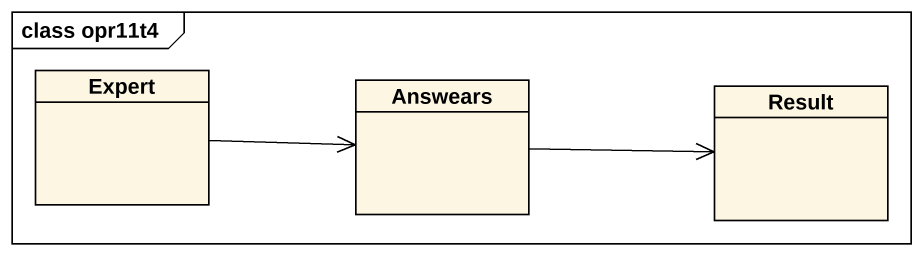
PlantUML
@startuml
mainframe class opr11t4
hide circle
hide empty members
class Expert
class Answears
class Result
Expert -right-> Answears
Answears -right-> Result
@enduml
